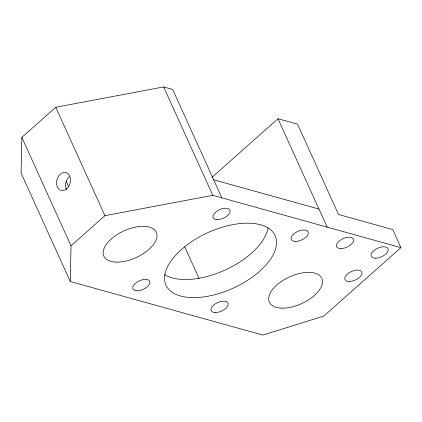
<?xml version="1.0" encoding="UTF-8"?>
<svg xmlns="http://www.w3.org/2000/svg" width="422" height="422" viewBox="0 0 422 422"><rect width="100%" height="100%" fill="white"/><g stroke="black" fill="none" stroke-linecap="round" stroke-linejoin="round"><path stroke-width="0.63" d="M221.84 197.844L172.661 89.438L163.636 86.927L55.762 107.262L21.844 137.377L21.1 173.115L70.279 281.527L262.88 335.073L323.811 316.067L400.9 247.63L392.703 229.557L338.534 214.497L297.552 124.158L277.993 118.719L211.955 177.345M70.279 281.527L71.017 245.783L21.844 137.377M71.017 245.783L104.936 215.674L212.809 195.333L400.9 247.63M213.643 179.777L318.974 209.059M277.993 118.719L327.171 227.131M163.636 86.927L212.809 195.333M184.72 246.838L199.105 278.552M55.762 107.262L104.936 215.674M66.117 181.122L68.554 186.498M268.081 227.774A59.929 30.505 -24.4 0 1 224.757 270.196A59.929 30.505 -24.4 0 1 164.48 274.548M66.349 189.489A9.221 6.784 -74.5 0 1 69.24 176.786M295.353 241.405A9.221 4.695 -24.4 0 0 308.366 232.997A9.221 4.695 -24.4 0 0 295.532 232.649A9.221 4.695 -24.4 0 0 295.353 241.405M215.178 312.581A9.221 4.695 -24.4 0 0 228.191 304.172A9.221 4.695 -24.4 0 0 215.357 303.824A9.221 4.695 -24.4 0 0 215.178 312.581M66.766 188.734A9.221 6.784 -74.5 0 0 67.188 173.152A9.221 6.784 -74.5 0 0 56.506 182.636A9.221 6.784 -74.5 0 0 66.766 188.734M191.947 297.584A59.929 30.505 -24.4 0 0 276.552 242.919A59.929 30.505 -24.4 0 0 193.128 240.677A59.929 30.505 -24.4 0 0 191.947 297.584M136.934 290.827A9.221 4.695 -24.4 0 0 149.947 282.418A9.221 4.695 -24.4 0 0 137.113 282.07A9.221 4.695 -24.4 0 0 136.934 290.827M375.211 258.217A9.221 4.695 -24.4 0 0 388.229 249.803A9.221 4.695 -24.4 0 0 375.395 249.46A9.221 4.695 -24.4 0 0 375.211 258.217M340.601 248.595A9.221 4.695 -24.4 0 0 353.62 240.181A9.221 4.695 -24.4 0 0 340.786 239.838A9.221 4.695 -24.4 0 0 340.601 248.595M217.108 219.651A9.221 4.695 -24.4 0 0 230.122 211.243A9.221 4.695 -24.4 0 0 217.288 210.894A9.221 4.695 -24.4 0 0 217.108 219.651M348.999 281.485A9.221 4.695 -24.4 0 0 362.018 273.076A9.221 4.695 -24.4 0 0 349.184 272.728A9.221 4.695 -24.4 0 0 348.999 281.485M116.324 262.109A28.812 14.665 -24.4 0 0 157 235.829A28.812 14.665 -24.4 0 0 116.894 234.748A28.812 14.665 -24.4 0 0 116.324 262.109M281.843 308.123A28.812 14.665 -24.4 0 0 322.519 281.843A28.812 14.665 -24.4 0 0 282.413 280.767A28.812 14.665 -24.4 0 0 281.843 308.123"/></g></svg>
